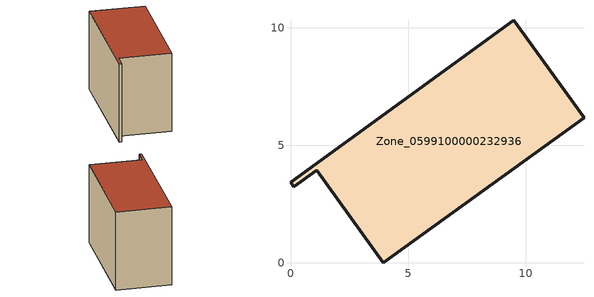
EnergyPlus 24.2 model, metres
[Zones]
Zone_0599100000232936
 floor ground (C_G): 1.12,3.93 0.13,3.23 0,3.42 9.49,10.32 12.48,6.16 3.94,0 z0
 wall outside (C_F): 9.49,10.32 0,3.42 0.13,3.23 1.12,3.93 3.94,0 12.48,6.16 9.49,10.32 z0:7.59
 roof outside (C_R): 12.48,6.16 9.49,10.32 0,3.42 0.13,3.23 1.12,3.93 3.94,0 z7.59
[BUILDING]
Pand.0599100000232936: North Axis=0; Terrain=City; Loads Convergence Tolerance Value=0.04; Temperature Convergence Tolerance Value=0.4; Solar Distribution=FullExterior; Maximum Number of Warmup Days=25; Minimum Number of Warmup Days=1
[Site:Location]
Rotterdam.The.Hague.AP_ZH_NLD Design_Conditions: Latitude=51.96; Longitude=4.45; Time Zone=1; Elevation=-4.5
[SITE:GROUNDTEMPERATURE:BUILDINGSURFACE]
18, 18, 18, 18, 18, 18, 18, 18, 18, 18, 18, 18
[MATERIAL] Thermal Absorptance=0.9; Solar Absorptance=0.7; Visible Absorptance=0.7
Name | Roughness | Thickness | Conductivity | Density | Specific Heat
G.TI.1975-1991 | MediumSmooth | 0.15 | 0.288461 | 540 | 1210
F.TI.1975-1991 | Rough | 0.3 | 0.230769 | 1920 | 840
R.TI.1975-1991 | MediumRough | 0.2 | 0.153846 | 1500 | 1000
[CONSTRUCTION]
C_G: G.TI.1975-1991
C_F: F.TI.1975-1991
C_R: R.TI.1975-1991
[ZONE]
Zone_0599100000232936: Type=1; Multiplier=1; Ceiling Height=Autocalculate; Volume=Autocalculate; Floor Area=autocalculate; Part of Total Floor Area=Yes
[ZONEINFILTRATION:DESIGNFLOWRATE]
Infil_Zone_0599100000232936: Zone or ZoneList or Space or SpaceList=Zone_0599100000232936; Schedule=AlwaysOn; Design Flow Rate Calculation Method=Flow/Area; Flow Rate per Floor Area=0.003; Constant Term Coefficient=1; Temperature Term Coefficient=0; Velocity Term Coefficient=0; Velocity Squared Term Coefficient=0
[HVACTEMPLATE:ZONE:IDEALLOADSAIRSYSTEM]
Zone_0599100000232936: Maximum Heating Supply Air Temperature=50; Minimum Cooling Supply Air Temperature=13; Maximum Heating Supply Air Humidity Ratio=0.0156; Minimum Cooling Supply Air Humidity Ratio=0.0077; Heating Limit=NoLimit; Cooling Limit=NoLimit; Dehumidification Control Type=ConstantSensibleHeatRatio; Cooling Sensible Heat Ratio=0.7; Dehumidification Setpoint=60; Humidification Control Type=None; Humidification Setpoint=30; Outdoor Air Method=None; Outdoor Air Flow Rate per Person=0.00944; Outdoor Air Flow Rate per Zone Floor Area=0; Outdoor Air Flow Rate per Zone=0; Demand Controlled Ventilation Type=None; Outdoor Air Economizer Type=NoEconomizer; Heat Recovery Type=None; Sensible Heat Recovery Effectiveness=0.7; Latent Heat Recovery Effectiveness=0.65
[ZONECONTROL:THERMOSTAT]
ThermostatControl_Zone_0599100000232936: Zone or ZoneList=Zone_0599100000232936; Control Type Schedule=DualSetpointControlType; Control 1=Thermostat_Zone_0599100000232936; Temperature Difference Between Cutout And Setpoint=0
[THERMOSTATSETPOINT:DUALSETPOINT]
Thermostat_Zone_0599100000232936: Heating Setpoint Temperature Schedule=HeatingSetpoint_Zone_0599100000232936; Cooling Setpoint Temperature Schedule=CoolingSetpoint_Zone_0599100000232936
[SCHEDULE:COMPACT]
HeatingSetpoint_Zone_0599100000232936: Through: 12/31, For: AllDays, Until: 24:00, 21
CoolingSetpoint_Zone_0599100000232936: Through: 12/31, For: AllDays, Until: 24:00, 24
DualSetpointControlType: Through: 12/31, For: AllDays, Until: 24:00, 4
AlwaysOn: Through: 12/31, For: AllDays, Until: 24:00, 1
